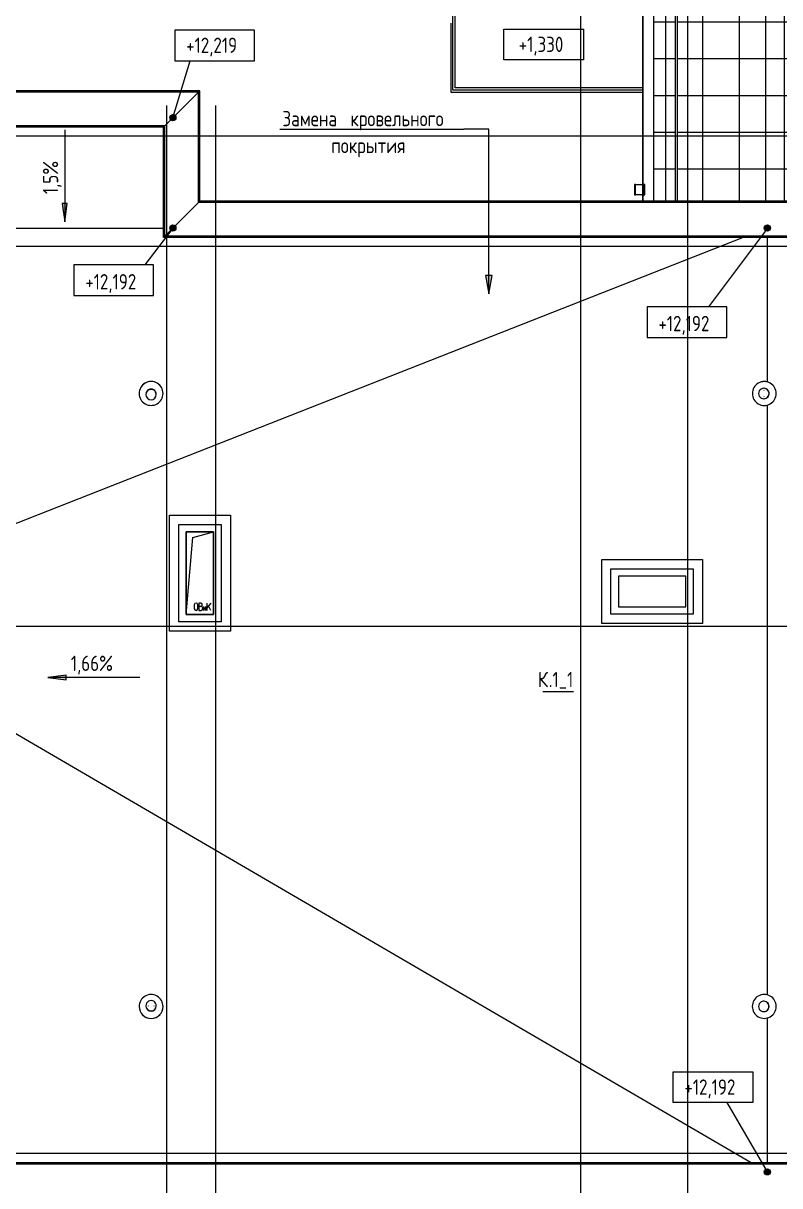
# Model space of a CAD drawing. Header units: millimetres. Extents: x -87434 to 499450, y -468665 to 122144.
# Drawn here: x 424157 to 436494, y -7013 to 11955 of the extents above; entities that cross this region are included whole.
import ezdxf

# ---------------------------------------------------------------- set-up
doc = ezdxf.new("R2010")
doc.units = ezdxf.units.MM
doc.linetypes.add('ADSK_Линия сетки', pattern=[25, 20, -2.5, 0, -2.5])
for name, color, linetype, lineweight in [('Балясины', 252, 'Continuous', 9), ('Высотные отметки', 252, 'Continuous', 9), ('Желоба', 252, 'Continuous', 9), ('Крыши', 252, 'Continuous', 9), ('Лестницы', 252, 'Continuous', 9), ('Марки крыш', 252, 'Continuous', 20), ('Обобщенные модели', 252, 'Continuous', 18), ('Оси', 252, 'Continuous', 9), ('Поручни', 252, 'Continuous', 9), ('Специальное оборудование', 252, 'Continuous', 18), ('Типовые аннотации', 252, 'Continuous', 18), ('Уклоны в точках', 252, 'Continuous', 9), ('Штриховка поверхностей', 252, 'Continuous', 9)]:
    doc.layers.add(name, color=color, linetype=linetype, lineweight=lineweight)
doc.layers.add('Стены', color=252, linetype='Continuous')
doc.styles.add('GOST Common_3', font='', dxfattribs={"height": 3.5})
doc.styles.get('GOST Common_3').set_extended_font_data('GOST 2.304 type A')

# ---------------------------------------------------------------- blocks, each defined once
blk = doc.blocks.new('Воронка - Тип-772645-Маркировочный план кровли')
at = {"layer": 'Обобщенные модели'}
for p, q in [((-74, 85), (-85, 85)), ((-85, 85), (-85, -85)), ((-74, 85), (-74, -85)), ((74, -85), (74, 85)), ((85, 85), (74, 85)), ((85, -85), (85, 85)), ((-85, -85), (-74, -85)), ((74, -85), (85, -85))]:
    blk.add_line(p, q, dxfattribs=at)
at = {"layer": 'Обобщенные модели', "flags": 128}
for points in [[(74, 85), (70, 83), (61, 81), (49, 79), (35, 78), (18, 77), (0, 77), (-18, 77), (-35, 78), (-49, 79), (-61, 81), (-70, 83), (-74, 85)], [(-74, -85), (-70, -83), (-61, -81), (-49, -79), (-35, -78), (-18, -77), (0, -77), (18, -77), (35, -78), (49, -79), (61, -81), (70, -83), (74, -85)]]:
    blk.add_lwpolyline(points, dxfattribs=at)
blk = doc.blocks.new('Ограждение - Ограждение-3902016-Маркировочный план кровли')
at = {"layer": 'Поручни'}
for p, q in [((-4666, -1491), (-4626, -1491)), ((-4666, -2893), (-4666, -1491)), ((-4626, -2853), (-4626, -1491)), ((-1568, -2893), (-4666, -2893)), ((-1568, -2853), (-4626, -2853))]:
    blk.add_line(p, q, dxfattribs=at)
blk = doc.blocks.new('Ограждение - Ограждение-3902708-Маркировочный план кровли')
at = {"layer": 'Поручни'}
for p, q in [((-999, 2186), (-1539, 2186)), ((-1539, 2186), (-1539, 2149)), ((-1526, 2146), (-1039, 2146)), ((-1039, 2146), (-1039, -4702)), ((-999, -4702), (-999, 2186))]:
    blk.add_line(p, q, dxfattribs=at)
at = {"layer": 'Поручни', "flags": 128}
for points in [[(-1039, 2146), (-1038, 2147), (-1036, 2149), (-1033, 2152), (-1029, 2156), (-1024, 2161), (-1019, 2166), (-1014, 2172), (-1009, 2176), (-1005, 2181), (-1001, 2184), (-999, 2186), (-999, 2186)], [(-999, 2186), (-999, 2186), (-1001, 2184), (-1005, 2181), (-1009, 2176), (-1014, 2172), (-1019, 2166), (-1024, 2161), (-1029, 2156), (-1033, 2152), (-1036, 2149), (-1038, 2147), (-1039, 2146)]]:
    blk.add_lwpolyline(points, dxfattribs=at)
blk = doc.blocks.new('TN_Аэратор кровельный ТехноНИКОЛЬ ЭКО_Тип 2 - Аэратор кровельный ТехноНИКОЛЬ ЭКО 110x470мм-V24-Маркировочный план кровли')
at = {"layer": 'Специальное оборудование'}
for p, q in [((-9781, -7839), (-9781, -7839)), ((-9671, -7853), (-9671, -7858)), ((-9636, -7849), (-9636, -7853)), ((-9536, -7853), (-9536, -7849)), ((-9501, -7858), (-9501, -7853)), ((-9391, -7839), (-9391, -7839))]:
    blk.add_line(p, q, dxfattribs=at)
for centre, major_axis, start_param, end_param in [((-9586, -7839), (195, 0), 0, 3.141593), ((-9586, -7839), (195, 0), 0.483322, 2.658271), ((-9586, -7853), (85, 0), 0, 3.141593), ((-9586, -7858), (85, 0), 0, 3.141593), ((-9586, -7839), (-195, 0), 0, 3.141593), ((-9586, -7858), (85, 0), 3.141593, 6.283185)]:
    blk.add_ellipse(centre, major_axis=major_axis, ratio=0.999106, start_param=start_param, end_param=end_param, dxfattribs=at)
blk = doc.blocks.new('TN_Аэратор кровельный ТехноНИКОЛЬ ЭКО_Тип 2 - Аэратор кровельный ТехноНИКОЛЬ ЭКО 110x470мм-V22-Маркировочный план кровли')
at = {"layer": 'Специальное оборудование'}
for p, q in [((-19671, -17828), (-19671, -17831)), ((-19501, -17831), (-19501, -17828)), ((-19781, -17840), (-19781, -17840)), ((-19636, -17831), (-19636, -17834)), ((-19536, -17834), (-19536, -17831)), ((-19391, -17840), (-19391, -17840))]:
    blk.add_line(p, q, dxfattribs=at)
for centre, major_axis, start_param, end_param in [((-19586, -17840), (195, 0), 0, 3.141593), ((-19586, -17828), (85, 0), 0, 3.141593), ((-19586, -17828), (85, 0), 3.141593, 6.283185), ((-19586, -17840), (195, 0), 3.141593, 6.283185), ((-19586, -17840), (195, 0), 3.866576, 5.558202), ((-19586, -17831), (85, 0), 3.141593, 6.283185)]:
    blk.add_ellipse(centre, major_axis=major_axis, ratio=0.999594, start_param=start_param, end_param=end_param, dxfattribs=at)
blk = doc.blocks.new('TN_Аэратор кровельный ТехноНИКОЛЬ ЭКО_Тип 2 - Аэратор кровельный ТехноНИКОЛЬ ЭКО 110x470мм-V25-Маркировочный план кровли')
at = {"layer": 'Специальное оборудование'}
for p, q in [((407, -17755), (405, -17755)), ((409, -17790), (407, -17790)), ((413, -17645), (413, -17645)), ((405, -17925), (407, -17925)), ((407, -17890), (409, -17890)), ((413, -18035), (413, -18035))]:
    blk.add_line(p, q, dxfattribs=at)
for centre, major_axis, start_param, end_param in [((413, -17840), (0, 195), 4.712389, 7.853982), ((405, -17840), (0, 85), 4.712389, 7.853982), ((413, -17840), (0, 195), 6.162355, 6.404016), ((407, -17840), (0, 85), 4.712389, 6.457718), ((413, -17840), (0, 195), 1.570796, 4.712389), ((405, -17840), (0, 85), 1.570796, 4.712389), ((407, -17840), (0, 85), 2.96706, 4.712389), ((413, -17840), (0, 195), 3.020762, 3.262423)]:
    blk.add_ellipse(centre, major_axis=major_axis, ratio=0.999862, start_param=start_param, end_param=end_param, dxfattribs=at)
blk = doc.blocks.new('Ограждение - Ограждение-5289488-Маркировочный план кровли')
at = {"layer": 'Поручни'}
for p, q in [((-8793, -2902), (-13877, -2902)), ((-8814, -2923), (-13856, -2923)), ((-8814, -2923), (-9364, -3473)), ((-9364, -3473), (-8814, -2923)), ((-8793, -2902), (-8814, -2923)), ((-8814, -2923), (-8793, -2902)), ((-8814, -4723), (-8814, -2923)), ((-8793, -4702), (-8793, -2902)), ((-9364, -3473), (-13306, -3473)), ((-9385, -3494), (-13284, -3494)), ((-9364, -3473), (-9385, -3494)), ((-9385, -3494), (-9364, -3473)), ((-9385, -5294), (-9385, -3494)), ((-9364, -5273), (-9364, -3473)), ((-8814, -4723), (-9364, -5273)), ((-9364, -5273), (-8814, -4723)), ((-8793, -4702), (-8814, -4723)), ((-8814, -4723), (-8793, -4702)), ((9744, -4723), (-8814, -4723)), ((9723, -4702), (-8793, -4702)), ((-9364, -5273), (-9385, -5294)), ((-9385, -5294), (-9364, -5273)), ((10316, -5294), (-9385, -5294)), ((10294, -5273), (-9364, -5273)), ((-33503, -20407), (34431, -20407)), ((-33482, -20386), (34410, -20386))]:
    blk.add_line(p, q, dxfattribs=at)
blk = doc.blocks.new('Высотные отметки - Рамка-12095-Маркировочный план кровли')
at = {"layer": 'Типовые аннотации', "lineweight": 20}
for p, q in [((-6.5, 0), (-6.5, 5)), ((-6.5, 5), (6.5, 5)), ((6.5, 5), (6.5, 0)), ((6.5, 0), (-6.5, 0))]:
    blk.add_line(p, q, dxfattribs=at)
blk = doc.blocks.new('ADSK_Аннотация_Текст_сВыноской - Текст с выноской-1550934-Маркировочный план кровли')
at = {"layer": 'Типовые аннотации', "lineweight": 20}
blk.add_line((-15, 0), (15, 0), dxfattribs=at)
blk = doc.blocks.new('ADSK_Марка_Крыша - Экземпляр_ADSK_Позиция-153527-Маркировочный план кровли')
at = {"layer": 'Марки крыш'}
blk.add_line((-2.5, 0), (2.5, 0), dxfattribs=at)
blk = doc.blocks.new('Кровля_Живописная')
at = {"layer": 'Высотные отметки'}
h = blk.add_hatch(color=256, dxfattribs=at)
edge = h.paths.add_edge_path()
edge.add_arc((-44233, 17638), 50, 0, 360)
h = blk.add_hatch(color=256, dxfattribs=at)
edge = h.paths.add_edge_path()
edge.add_arc((-44233, 15838), 50, 0, 360)
h = blk.add_hatch(color=256, dxfattribs=at)
edge = h.paths.add_edge_path()
edge.add_arc((-34538, 15838), 50, 0, 360)
h = blk.add_hatch(color=256, dxfattribs=at)
edge = h.paths.add_edge_path()
edge.add_arc((-34538, 438), 50, 0, 360)
at = {"layer": 'Типовые аннотации', "lineweight": 20}
blk.add_hatch(color=256, dxfattribs=at).paths.add_polyline_path([(-39079, 14765), (-39026, 15065), (-39132, 15065)])
at = {"layer": 'Уклоны в точках'}
for points in [[(-45996, 15939), (-45957, 16239), (-46036, 16239)], [(-46273, 8504), (-45973, 8464), (-45973, 8543)]]:
    blk.add_hatch(color=256, dxfattribs=at).paths.add_polyline_path(points)
at = {"layer": 'Штриховка поверхностей'}
h = blk.add_hatch(dxfattribs=at)
h.set_pattern_fill('FP_9', color=256, style=0, pattern_type=2)
h.set_pattern_definition([(180, (-36569.213, 24090.713), (-2e-15, -20), []), (270, (-36569.213, 24090.713), (20, 1e-15), [])])
h.paths.add_polyline_path([(-36570, 16276), (-36568, 16276), (-36568, 24783), (-36570, 24783), (-36570, 16290)])
h.paths.add_polyline_path([(-36570, 24823), (-36568, 24823), (-36568, 31900), (-36570, 31900), (-36570, 24828)])
h = blk.add_hatch(dxfattribs=at)
h.set_pattern_fill('FP_10', color=256, style=0, pattern_type=2)
h.set_pattern_definition([(180, (-36391.213, 24090.713), (-2e-15, -20), []), (270, (-36391.213, 24090.713), (20, 1e-15), [])])
h.paths.add_polyline_path([(-36392, 16276), (-36390, 16276), (-36390, 23124), (-36392, 23124), (-36392, 16440)])
h.paths.add_polyline_path([(-36392, 23164), (-36390, 23164), (-36390, 24783), (-36392, 24783), (-36392, 23330)])
h.paths.add_polyline_path([(-36390, 24823), (-36390, 31900), (-36392, 31900), (-36392, 24823)])
h = blk.add_hatch(dxfattribs=at)
h.set_pattern_fill('FP_5', color=256, style=0, pattern_type=2)
h.set_pattern_definition([(270, (-35069.05, 20977.94), (599.88, 4e-14), []), (0, (-35069.05, 20977.94), (0, 600), [])])
h.paths.add_polyline_path([(-36390, 16276), (-36041, 16276), (-36041, 23124), (-36390, 23124), (-36390, 16440)])
h.paths.add_polyline_path([(-34828, 16276), (-34563, 16276), (-34563, 26736), (-35268, 26736), (-35268, 27336), (-35088, 27336), (-35088, 30716), (-35993, 30716), (-35994, 24784), (-35994, 24783), (-36390, 24783), (-36390, 23164), (-36001, 23164), (-36001, 16276), (-35200, 16276)])
h.paths.add_polyline_path([(-36317, 24823), (-36033, 24823), (-36033, 30716), (-36173, 30717), (-36173, 31900), (-36390, 31900), (-36390, 24823)])
h = blk.add_hatch(dxfattribs=at)
h.set_pattern_fill('FP_8', color=256, style=0, pattern_type=2)
h.set_pattern_definition([(90, (-34935.1, 20977.94), (-599.88, 4e-14), []), (180, (-34935.1, 20977.94), (-7e-14, -600), [])])
h.paths.add_polyline_path([(-34563, 16276), (-33133, 16276), (-33133, 19195), (-34563, 20093), (-34563, 16440)])
h.paths.add_polyline_path([(-32736, 16276), (-32736, 18946), (-33093, 19170), (-33093, 16276), (-32781, 16276)])
at = {"color": 251, "lineweight": 18, "true_color": 0x636466}
for p, q in [((-44018, 9533), (-44018, 10883)), ((-44018, 10883), (-43568, 10883)), ((-43908, 10790), (-43568, 10883)), ((-43568, 10883), (-43568, 9533)), ((-44018, 9533), (-43908, 10790)), ((-43883, 9627), (-43883, 9690)), ((-43826, 9627), (-43826, 9690)), ((-43779, 9719), (-43809, 9719)), ((-43809, 9719), (-43809, 9599)), ((-43756, 9685), (-43756, 9695)), ((-43615, 9716), (-43675, 9645)), ((-43675, 9596), (-43675, 9716)), ((-43615, 9596), (-43651, 9674)), ((-43568, 9533), (-44018, 9533)), ((-43776, 9665), (-43809, 9665)), ((-43809, 9599), (-43773, 9599)), ((-43746, 9625), (-43746, 9635)), ((-43727, 9599), (-43698, 9665)), ((-43727, 9599), (-43727, 9665)), ((-43698, 9599), (-43698, 9665))]:
    blk.add_line(p, q, dxfattribs=at)
for centre, radius, start, end in [((-43855, 9690), 28.7, 0, 180), ((-43779, 9695), 23.3, 0, 90), ((-43776, 9685), 20, 270, 0), ((-43855, 9627), 28.7, 180, 0), ((-43776, 9635), 30, 0, 90), ((-43773, 9625), 26.7, 270, 0)]:
    blk.add_arc(centre, radius, start, end, dxfattribs=at)
at = {"layer": 'Высотные отметки', "lineweight": 20}
for p, q in [((-44233, 17638), (-43950, 18568)), ((-43950, 18568), (-43553, 18568)), ((-44233, 15838), (-44689, 15237)), ((-34538, 15838), (-35499, 14554)), ((-44689, 15237), (-45197, 15237)), ((-35499, 14554), (-35850, 14554)), ((-35192, 1570), (-35426, 1570)), ((-34538, 438), (-35192, 1570))]:
    blk.add_line(p, q, dxfattribs=at)
at = {"layer": 'Высотные отметки'}
for centre in [(-44233, 17638), (-44233, 15838), (-34538, 15838), (-34538, 438)]:
    blk.add_circle(centre, 50, dxfattribs=at)
at = {"layer": 'Желоба'}
for p, q in [((-36570, 24783), (-36570, 16276)), ((-36392, 16276), (-36392, 23124)), ((-36568, 16276), (-36568, 20878))]:
    blk.add_line(p, q, dxfattribs=at)
at = {"layer": 'Крыши'}
for p, q in [((-34563, 16276), (-34563, 26736)), ((-36390, 16276), (-36390, 23124)), ((-48287, 15838), (-44387, 15838)), ((-34930, 15684), (-50139, 9703)), ((-34538, 13325), (-34538, 15684)), ((-34538, 3325), (-34538, 12951)), ((-50150, 9549), (-34802, 592)), ((-34538, 592), (-34538, 2952))]:
    blk.add_line(p, q, dxfattribs=at)
at = {"layer": 'Лестницы'}
for p, q in [((-39698, 19183), (-39698, 18055)), ((-39698, 18055), (-36570, 18055))]:
    blk.add_line(p, q, dxfattribs=at)
at = {"layer": 'Оси', "linetype": 'ADSK_Линия сетки'}
for p, q in [((-37588, 54712), (-37588, -12888)), ((-35838, 54712), (-35838, -12888)), ((-44338, 17838), (-44338, -12888)), ((-43538, 17838), (-43538, -11618)), ((1529, 17338), (-75410, 17338)), ((1529, 15538), (-75410, 15538)), ((1529, 9338), (-75410, 9338)), ((1529, 738), (-75410, 738))]:
    blk.add_line(p, q, dxfattribs=at)
at = {"layer": 'Стены', "lineweight": 18}
for p, q in [((-44290, 11155), (-43296, 11155)), ((-44290, 9261), (-44290, 11155)), ((-44138, 11003), (-43448, 11003)), ((-44138, 9413), (-44138, 11003)), ((-43448, 11003), (-43448, 9413)), ((-43296, 11155), (-43296, 9261)), ((-37240, 10430), (-35596, 10430)), ((-37240, 9386), (-37240, 10430)), ((-37088, 10278), (-35748, 10278)), ((-37088, 9538), (-37088, 10278)), ((-35748, 10278), (-35748, 9538)), ((-35596, 10430), (-35596, 9386)), ((-35868, 10158), (-36968, 10158)), ((-36968, 10158), (-36968, 9658)), ((-35868, 9658), (-35868, 10158)), ((-35748, 9538), (-37088, 9538)), ((-36968, 9658), (-35868, 9658)), ((-43448, 9413), (-44138, 9413)), ((-35596, 9386), (-37240, 9386)), ((-43296, 9261), (-44290, 9261))]:
    blk.add_line(p, q, dxfattribs=at)
at = {"layer": 'Стены', "color": 251, "lineweight": 18, "true_color": 0x636466}
for p, q in [((-43568, 10883), (-44018, 10883)), ((-44018, 10883), (-44018, 9533)), ((-43568, 9533), (-43568, 10883)), ((-44018, 9533), (-43568, 9533))]:
    blk.add_line(p, q, dxfattribs=at)
at = {"layer": 'Типовые аннотации', "lineweight": 20}
for p, q in [((-39079, 17450), (-39488, 17450)), ((-39079, 14765), (-39079, 17450)), ((-39026, 15065), (-39132, 15065)), ((-39132, 15065), (-39079, 14765)), ((-39079, 14765), (-39026, 15065))]:
    blk.add_line(p, q, dxfattribs=at)
at = {"layer": 'Уклоны в точках', "lineweight": 20}
for p, q in [((-45996, 17439), (-45996, 15939)), ((-44773, 8504), (-46273, 8504))]:
    blk.add_line(p, q, dxfattribs=at)
at = {"layer": 'Уклоны в точках'}
for p, q in [((-45957, 16239), (-46036, 16239)), ((-46036, 16239), (-45996, 15939)), ((-45996, 15939), (-45957, 16239)), ((-45973, 8543), (-46273, 8504)), ((-45973, 8464), (-45973, 8543)), ((-46273, 8504), (-45973, 8464))]:
    blk.add_line(p, q, dxfattribs=at)
at = {"layer": 'Балясины'}
for name in ['Ограждение - Ограждение-3902708-Маркировочный план кровли', 'Ограждение - Ограждение-3902016-Маркировочный план кровли']:
    blk.add_blockref(name, (-35002, 20978), dxfattribs=at)
at = {"layer": 'Высотные отметки', "lineweight": 20, "extrusion": (0, 0, -1), "xscale": 99.99999999999993, "yscale": 99.99999999999993, "zscale": 99.99999999999993}
blk.add_blockref('Высотные отметки - Рамка-12095-Маркировочный план кровли', (43553, 18568), dxfattribs=at)
at = {"layer": 'Высотные отметки', "lineweight": 20, "xscale": 99.99999999999993, "yscale": 99.99999999999993, "zscale": 99.99999999999993}
for p in [(-38186, 18583), (-35426, 1570)]:
    blk.add_blockref('Высотные отметки - Рамка-12095-Маркировочный план кровли', p, dxfattribs=at)
at = {"layer": 'Высотные отметки', "lineweight": 20, "extrusion": (0, 0, -1), "xscale": 99.99999999999993, "yscale": 99.99999999999993, "zscale": 99.99999999999993, "rotation": 180}
for p in [(45197, 15237), (35850, 14554)]:
    blk.add_blockref('Высотные отметки - Рамка-12095-Маркировочный план кровли', p, dxfattribs=at)
at = {"layer": 'Марки крыш', "xscale": 99.99999999999993, "yscale": 99.99999999999993, "zscale": 99.99999999999993}
blk.add_blockref('ADSK_Марка_Крыша - Экземпляр_ADSK_Позиция-153527-Маркировочный план кровли', (-37950, 8279), dxfattribs=at)
at = {"layer": 'Обобщенные модели'}
blk.add_blockref('Воронка - Тип-772645-Маркировочный план кровли', (-36620, 16464), dxfattribs=at)
at = {"layer": 'Поручни'}
blk.add_blockref('Ограждение - Ограждение-5289488-Маркировочный план кровли', (-35002, 20978), dxfattribs=at)
at = {"layer": 'Специальное оборудование'}
for name, p in [('TN_Аэратор кровельный ТехноНИКОЛЬ ЭКО_Тип 2 - Аэратор кровельный ТехноНИКОЛЬ ЭКО 110x470мм-V24-Маркировочный план кровли', (-35002, 20978)), ('TN_Аэратор кровельный ТехноНИКОЛЬ ЭКО_Тип 2 - Аэратор кровельный ТехноНИКОЛЬ ЭКО 110x470мм-V25-Маркировочный план кровли', (-35001, 30978)), ('TN_Аэратор кровельный ТехноНИКОЛЬ ЭКО_Тип 2 - Аэратор кровельный ТехноНИКОЛЬ ЭКО 110x470мм-V22-Маркировочный план кровли', (-25002, 20977)), ('TN_Аэратор кровельный ТехноНИКОЛЬ ЭКО_Тип 2 - Аэратор кровельный ТехноНИКОЛЬ ЭКО 110x470мм-V25-Маркировочный план кровли', (-35002, 20978))]:
    blk.add_blockref(name, p, dxfattribs=at)
at = {"layer": 'Типовые аннотации', "lineweight": 20, "xscale": 100, "yscale": 100, "zscale": 100}
blk.add_blockref('ADSK_Аннотация_Текст_сВыноской - Текст с выноской-1550934-Маркировочный план кровли', (-40988, 17450), dxfattribs=at)
at = {"layer": 'Высотные отметки', "lineweight": 20, "char_height": 250, "attachment_point": 1, "line_spacing_factor": 1.022761, "style": 'GOST Common_3'}
for s, insert, width in [('+12,219', (-44016, 18945), 1113.3), ('+1,330', (-38593, 18960), 977.53), ('+12,192', (-45661, 15087), 1113.3), ('+12,192', (-36314, 14405), 1113.3), ('+12,192', (-35890, 1947), 1113.3)]:
    blk.add_mtext(s, dxfattribs=dict(at, insert=insert, width=width))
at = {"layer": 'Марки крыш', "lineweight": 9, "char_height": 250, "attachment_point": 1, "style": 'GOST Common_3'}
for s, insert, width in [('\\fGOST Common|b0|i0|c204|p34|;\\W.9;К', (-38281, 8597), 216.46), ('.1_1', (-38102, 8597), 598.86)]:
    blk.add_mtext(s, dxfattribs=dict(at, insert=insert, width=width))
at = {"layer": 'Типовые аннотации', "lineweight": 9, "char_height": 250, "attachment_point": 1, "style": 'GOST Common_3'}
for s, insert, width in [('Замена', (-42446, 17749), 1248.23), ('кровельного', (-41339, 17749), 2142.91), ('покрытия', (-41650, 17310), 1630.63)]:
    blk.add_mtext(s, dxfattribs=dict(at, insert=insert, width=width))
at = {"layer": 'Уклоны в точках', "lineweight": 20, "insert": (-46353, 16392), "char_height": 250, "width": 712.03, "attachment_point": 1, "rotation": 90, "line_spacing_factor": 1.022761, "style": 'GOST Common_3'}
blk.add_mtext('1,5%', dxfattribs=at)
at = {"layer": 'Уклоны в точках', "lineweight": 20, "insert": (-45897, 8861), "char_height": 250, "width": 899.09, "attachment_point": 1, "line_spacing_factor": 1.022761, "style": 'GOST Common_3'}
blk.add_mtext('1,66%', dxfattribs=at)

msp = doc.modelspace()

# ---------------------------------------------------------------- block references
at = {"color": 0}
msp.add_blockref('Кровля_Живописная', (470829.95926, -7224.74798), dxfattribs=at)

doc.saveas('drawing.dxf')
